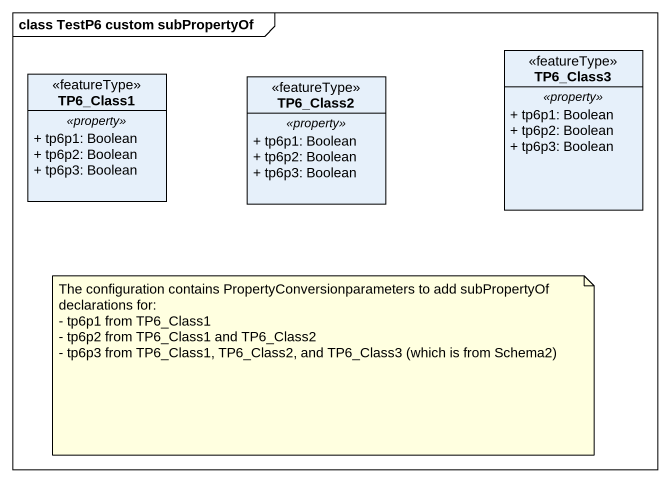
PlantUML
@startuml
mainframe class TestP6 custom subPropertyOf
hide circle
hide empty members
skinparam classAttributeIconSize 0
class TP6_Class3 <<featureType>> {
  .. <<property>> ..
  + tp6p1: Boolean
  + tp6p2: Boolean
  + tp6p3: Boolean
}
class TP6_Class1 <<featureType>> {
  .. <<property>> ..
  + tp6p1: Boolean
  + tp6p2: Boolean
  + tp6p3: Boolean
}
class TP6_Class2 <<featureType>> {
  .. <<property>> ..
  + tp6p1: Boolean
  + tp6p2: Boolean
  + tp6p3: Boolean
}
note as N1
  The configuration contains PropertyConversionparameters to add subPropertyOf declarations for:
  - tp6p1 from TP6_Class1
  - tp6p2 from TP6_Class1 and TP6_Class2
  - tp6p3 from TP6_Class1, TP6_Class2, and TP6_Class3 (which is from Schema2)
end note
@enduml
